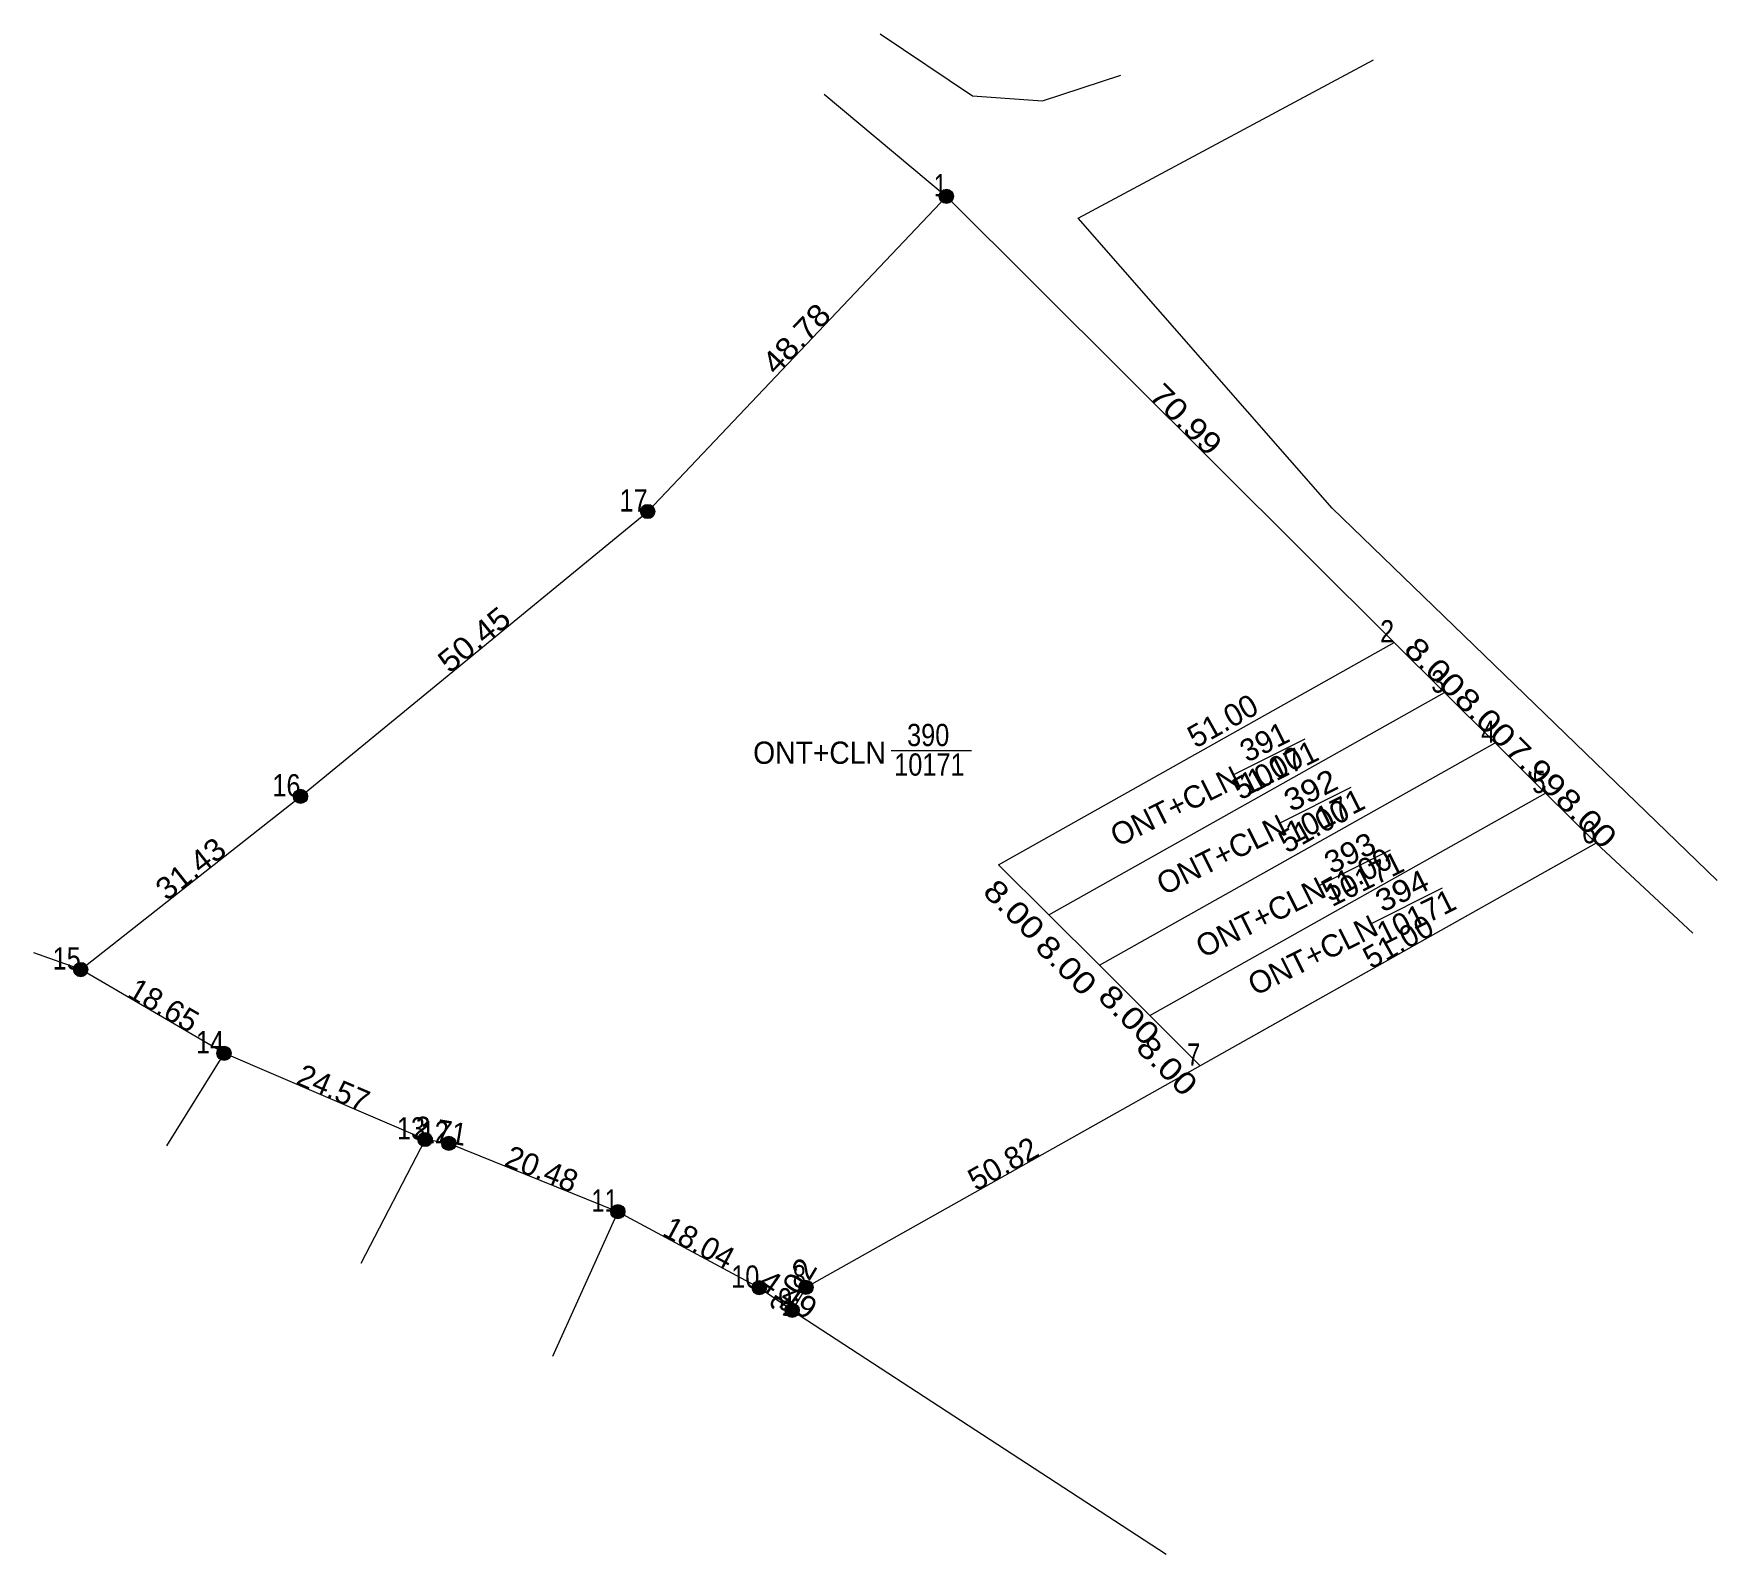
# Model space of a CAD drawing. Header units: metres. Extents: x 548426 to 549115, y 1841929 to 1842156.
# Drawn here: x 548426 to 548615.2, y 1841984.9 to 1842155.7 of the extents above.
import ezdxf
from ezdxf.enums import TextEntityAlignment as Align

# ---------------------------------------------------------------- set-up
doc = ezdxf.new("R2010")
doc.units = ezdxf.units.M
for name, color, linetype, lineweight in [('1', 7, 'Continuous', 13), ('23', 7, 'Continuous', 13), ('36', 7, 'Continuous', 13), ('63', 7, 'Continuous', 13)]:
    doc.layers.add(name, color=color, linetype=linetype, lineweight=lineweight)

msp = doc.modelspace()

# ---------------------------------------------------------------- hatches: boundary and pattern name
at = {"layer": '36'}
for points in [[(548529.36, 1842137.4, 1), (548527.76, 1842137.4, 1)], [(548495.8, 1842102, 1), (548494.2, 1842102, 1)], [(548456.8, 1842070, 1), (548455.2, 1842070, 1)], [(548432.11, 1842050.55, 1), (548430.51, 1842050.55, 1)], [(548448.21, 1842041.14, 1), (548446.61, 1842041.14, 1)], [(548470.79, 1842031.46, 1), (548469.19, 1842031.46, 1)], [(548473.46, 1842031.02, 1), (548471.86, 1842031.02, 1)], [(548492.45, 1842023.35, 1), (548490.85, 1842023.35, 1)], [(548508.34, 1842014.81, 1), (548506.74, 1842014.81, 1)], [(548513.58, 1842014.85, 1), (548511.98, 1842014.85, 1)], [(548512.03, 1842012.26, 1), (548510.43, 1842012.26, 1)]]:
    msp.add_hatch(color=256, dxfattribs=at).paths.add_polyline_path(points)

# ---------------------------------------------------------------- linework, layer by layer
at = {"layer": '1'}
for p, q in [((548578.86, 1842087.3), (548584.53, 1842081.66)), ((548578.86, 1842087.3), (548584.53, 1842081.66)), ((548551.41, 1842045.4), (548557.08, 1842039.75))]:
    msp.add_line(p, q, dxfattribs=at)
msp.add_lwpolyline([(548528.56, 1842137.4), (548578.86, 1842087.3), (548584.53, 1842081.66), (548590.21, 1842076.02), (548595.87, 1842070.38), (548601.54, 1842064.73), (548557.08, 1842039.75), (548512.78, 1842014.85), (548511.23, 1842012.26), (548507.54, 1842014.81), (548491.65, 1842023.35), (548472.66, 1842031.02), (548469.99, 1842031.46), (548447.41, 1842041.14), (548431.31, 1842050.55), (548456, 1842070), (548495, 1842102)], close=True, dxfattribs=at)
msp.add_lwpolyline([(548584.53, 1842081.66), (548590.21, 1842076.02), (548595.87, 1842070.38), (548601.54, 1842064.73), (548592.82, 1842059.83), (548584.1, 1842054.93), (548575.38, 1842050.03), (548566.66, 1842045.13), (548557.08, 1842039.75)], dxfattribs=at)
at = {"layer": '23'}
for p, q in [((548514.84, 1842148.87), (548528.56, 1842137.4)), ((548571.9, 1842102.37), (548615.17, 1842060.55)), ((548601.54, 1842064.73), (548612.41, 1842054.63))]:
    msp.add_line(p, q, dxfattribs=at)
for points in [[(548521.13, 1842155.68), (548531.49, 1842148.7), (548539.36, 1842148.15), (548548.15, 1842151.01)], [(548571.9, 1842102.37), (548543.36, 1842134.94), (548576.55, 1842152.75)]]:
    msp.add_lwpolyline(points, dxfattribs=at)
at = {"layer": '36'}
for p, q in [((548534.4, 1842062.32), (548578.86, 1842087.3)), ((548540.07, 1842056.68), (548584.53, 1842081.66)), ((548545.75, 1842051.04), (548590.21, 1842076.02)), ((548551.41, 1842045.4), (548595.87, 1842070.38)), ((548557.08, 1842039.75), (548512.78, 1842014.85))]:
    msp.add_line(p, q, dxfattribs=at)
for points in [[(548447.41, 1842041.14), (548431.31, 1842050.55), (548456, 1842070), (548495, 1842102), (548528.56, 1842137.4), (548578.86, 1842087.3)], [(548551.41, 1842045.4), (548545.75, 1842051.04), (548540.07, 1842056.68), (548534.4, 1842062.32)], [(548512.78, 1842014.85), (548511.23, 1842012.26), (548507.54, 1842014.81), (548491.65, 1842023.35), (548472.66, 1842031.02), (548469.99, 1842031.46), (548447.41, 1842041.14)]]:
    msp.add_lwpolyline(points, dxfattribs=at)
for centre in [(548528.56, 1842137.4), (548495, 1842102), (548456, 1842070), (548431.31, 1842050.55), (548447.41, 1842041.14), (548469.99, 1842031.46), (548472.66, 1842031.02), (548491.65, 1842023.35), (548507.54, 1842014.81), (548512.78, 1842014.85), (548511.23, 1842012.26)]:
    msp.add_circle(centre, 0.8, dxfattribs=at)
at = {"layer": '63'}
for p, q in [((548522.34, 1842075.16), (548531.37, 1842075.16)), ((548560.77, 1842072.43), (548568.85, 1842076.47)), ((548565.97, 1842066.99), (548574.05, 1842071.03)), ((548570.37, 1842059.95), (548578.45, 1842063.99)), ((548576.23, 1842055.7), (548584.31, 1842059.74)), ((548431.31, 1842050.55), (548426.02, 1842052.44)), ((548447.41, 1842041.14), (548440.96, 1842030.73)), ((548469.99, 1842031.46), (548462.78, 1842017.52)), ((548491.65, 1842023.35), (548484.3, 1842007.07)), ((548511.23, 1842012.26), (548553.26, 1841984.86))]:
    msp.add_line(p, q, dxfattribs=at)

# ---------------------------------------------------------------- texts
at = {"layer": '1'}
for s, width, p in [('390', 0.85, (548526.515, 1842075.65)), ('ONT+CLN', 0.95, (548514.305, 1842073.66)), ('10171', 0.85, (548526.65, 1842072.33))]:
    msp.add_text(s, height=2.5, dxfattribs=dict(at, width=width)).set_placement(p, align=Align.CENTER)
for s, p in [('391', (548564.842, 1842075.009)), ('10171', (548566.447, 1842072.101)), ('ONT+CLN', (548554.812, 1842067.781)), ('10171', (548571.647, 1842066.661)), ('ONT+CLN', (548560.012, 1842062.341)), ('10171', (548576.047, 1842059.621)), ('ONT+CLN', (548564.412, 1842055.301)), ('10171', (548581.907, 1842055.371)), ('ONT+CLN', (548570.272, 1842051.051))]:
    msp.add_text(s, height=2.5, rotation=26.535, dxfattribs=at).set_placement(p, align=Align.CENTER)
for s, width, p in [('392', 1.1, (548570.037, 1842069.571)), ('393', 1.05, (548574.442, 1842062.534)), ('394', 1.1, (548580.302, 1842058.284))]:
    msp.add_text(s, height=2.5, rotation=26.535, dxfattribs=dict(at, width=width)).set_placement(p, align=Align.CENTER)
at = {"layer": '63'}
for s, width, p in [(' 1', 0.75, (548528.56, 1842137.4)), (' 17', 0.85, (548495, 1842102)), (' 2', 0.85, (548578.86, 1842087.3)), (' 3', 0.8, (548584.53, 1842081.66)), (' 4', 0.85, (548590.21, 1842076.02)), (' 16', 0.85, (548456, 1842070)), (' 5', 0.8, (548595.87, 1842070.38)), (' 6', 0.85, (548601.54, 1842064.73)), (' 15', 0.85, (548431.31, 1842050.55)), (' 14', 0.85, (548447.41, 1842041.14)), (' 7', 0.8, (548557.08, 1842039.75)), (' 13', 0.85, (548469.99, 1842031.46)), (' 12', 0.85, (548472.66, 1842031.02)), (' 11', 0.8, (548491.65, 1842023.35)), (' 10', 0.85, (548507.54, 1842014.81)), (' 8', 0.8, (548512.78, 1842014.85)), (' 9', 0.85, (548511.23, 1842012.26))]:
    msp.add_text(s, height=2.5, dxfattribs=dict(at, width=width)).set_placement(p, align=Align.RIGHT)
for s, rotation, width, p in [('48.78', 46.528, 1.1, (548512.6, 1842120.56)), ('70.99', 315.114, 1.15, (548554.588, 1842111.476)), ('50.45', 39.369, 1.1, (548476.292, 1842086.653)), ('8.00', 315.152, 1.2, (548582.578, 1842083.607)), ('8.00', 315.202, 1.2, (548588.249, 1842077.971)), ('7.99', 315.101, 1.2, (548593.923, 1842072.327)), ('8.00', 315.101, 1.2, (548599.583, 1842066.687)), ('31.43', 38.23, 1.05, (548444.431, 1842060.893)), ('8.00', 315.152, 1.2, (548535.288, 1842056.397)), ('8.00', 315.152, 1.2, (548541.148, 1842050.157)), ('8.00', 315.152, 1.2, (548548.209, 1842044.577)), ('8.00', 315.152, 1.2, (548552.469, 1842038.877)), ('2.71', 350.642, 0.9, (548471.522, 1842031.212)), ('3.02', 59.101, 1.05, (548512.387, 1842014.203)), ('4.49', 325.353, 1.05, (548510.089, 1842013.05))]:
    msp.add_text(s, height=2.5, rotation=rotation, dxfattribs=dict(at, width=width)).set_placement(p, align=Align.CENTER)
for s, rotation, p in [('51.00', 29.33, (548560.208, 1842077.403)), ('51.00', 29.33, (548565.278, 1842071.563)), ('51.00', 29.33, (548570.468, 1842065.593)), ('51.00', 29.33, (548575.268, 1842060.143)), ('51.00', 29.33, (548579.928, 1842052.583)), ('18.65', 329.695, (548439.999, 1842045.47)), ('24.57', 336.795, (548459.197, 1842036.086)), ('50.82', 29.339, (548535.543, 1842027.65)), ('20.48', 338.006, (548482.632, 1842026.988)), ('18.04', 331.744, (548500.188, 1842018.764))]:
    msp.add_text(s, height=2.5, rotation=rotation, dxfattribs=at).set_placement(p, align=Align.CENTER)

doc.saveas('drawing.dxf')
